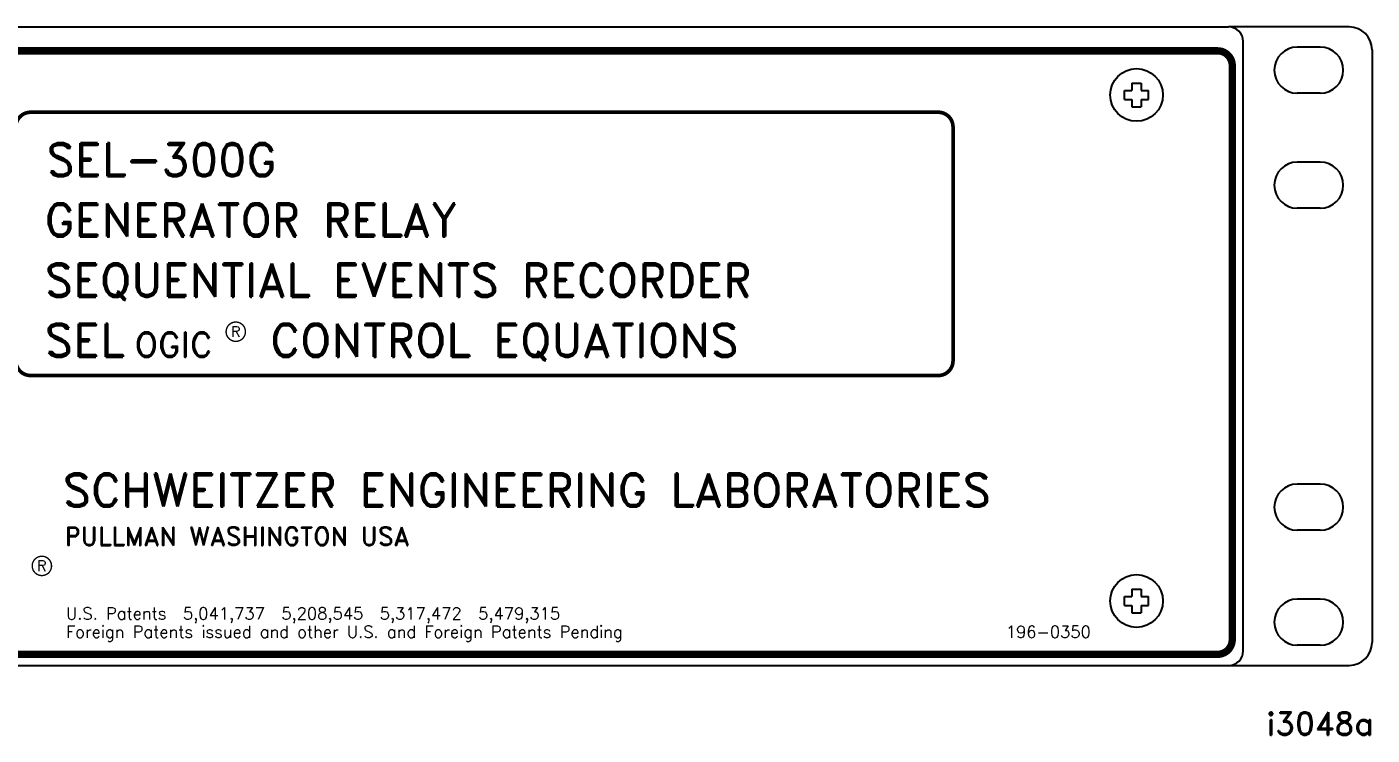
# Model space of a CAD drawing. Extents: x 2.2 to 21.2, y 6.6 to 10.5.
# Drawn here: x 13.94 to 21.25, y 6.64 to 10.49 of the extents above; entities that cross this region are included whole.
import ezdxf
from ezdxf.enums import TextEntityAlignment as Align

# ---------------------------------------------------------------- set-up
doc = ezdxf.new("R2010")
doc.units = 0
doc.header["$MEASUREMENT"] = 0
doc.layers.get('0').update_dxf_attribs({"linetype": 'CONTINUOUS'})
doc.layers.add('DWG', color=7, linetype='CONTINUOUS')
doc.styles.add('ROMAND', font='ROMAND', dxfattribs={"width": 0.875})
doc.styles.add('ROMANS', font='ROMANS')

msp = doc.modelspace()

# ---------------------------------------------------------------- linework, layer by layer
at = {"extrusion": (0, 1, 0)}
for p, q in [((3.03, 10.49), (20.47, 10.49)), ((21.25, 10.365), (21.25, 7.145)), ((20.471, 7.02), (21.125, 7.02))]:
    msp.add_line(p, q, dxfattribs=at)
for p, q in [((21.125, 10.49), (20.47, 10.49)), ((20.9685, 10.38), (20.8435, 10.38)), ((20.9685, 10.13), (20.8435, 10.13)), ((20.9685, 9.755), (20.8435, 9.755)), ((20.9685, 9.505), (20.8435, 9.505)), ((20.9685, 8.005), (20.8435, 8.005)), ((20.9685, 7.755), (20.8435, 7.755)), ((20.9685, 7.38), (20.8435, 7.38)), ((20.9685, 7.13), (20.8435, 7.13)), ((3.029, 7.02), (20.471, 7.02))]:
    msp.add_line(p, q)
at = {"linetype": 'CONTINUOUS'}
for p, q in [((20.55, 7.099), (20.55, 10.41)), ((19.945, 10.1851), (19.945, 10.145)), ((19.945, 10.1851), (19.995, 10.1851)), ((19.995, 10.1851), (19.995, 10.145)), ((19.9049, 10.095), (19.9049, 10.145)), ((19.9049, 10.145), (19.945, 10.145)), ((19.9049, 10.095), (19.945, 10.095)), ((19.945, 10.095), (19.945, 10.0549)), ((19.995, 10.145), (20.0351, 10.145)), ((19.995, 10.095), (20.0351, 10.095)), ((19.995, 10.095), (19.995, 10.0549)), ((20.0351, 10.095), (20.0351, 10.145)), ((19.945, 10.0549), (19.995, 10.0549)), ((19.9049, 7.345), (19.9049, 7.395)), ((19.9049, 7.395), (19.945, 7.395)), ((19.945, 7.4351), (19.945, 7.395)), ((19.945, 7.4351), (19.995, 7.4351)), ((19.995, 7.4351), (19.995, 7.395)), ((19.995, 7.395), (20.0351, 7.395)), ((20.0351, 7.345), (20.0351, 7.395)), ((19.9049, 7.345), (19.945, 7.345)), ((19.945, 7.345), (19.945, 7.3049)), ((19.995, 7.345), (20.0351, 7.345)), ((19.995, 7.345), (19.995, 7.3049)), ((19.945, 7.3049), (19.995, 7.3049))]:
    msp.add_line(p, q, dxfattribs=at)
for points, const_width in [([(3.09, 10.36), (20.41, 10.36, -0.414214), (20.49, 10.28), (20.49, 7.16, -0.414214), (20.41, 7.08), (3.09, 7.08, -0.414214), (3.01, 7.16), (3.01, 10.28, -0.414214)], 0.04), ([(13.9597, 10.0261), (18.8927, 10.0261, -0.414214), (18.9727, 9.9461), (18.9727, 8.6754, -0.414214), (18.8927, 8.5954), (13.9597, 8.5954, -0.414214), (13.8797, 8.6754), (13.8797, 9.9461, -0.414214)], 0.02), ([(15.0224, 8.8335, 1), (15.1274, 8.8335, 1)], 0.0075), ([(13.9686, 7.5607, 1), (14.0736, 7.5607, 1)], 0.0075)]:
    msp.add_lwpolyline(points, format="xyb", close=True, dxfattribs=dict(const_width=const_width))
for centre in [(19.97, 10.12), (19.97, 7.37)]:
    msp.add_circle(centre, 0.1432)
for centre, radius, start, end in [((20.47, 10.41), 0.08, 360, 90), ((21.125, 10.365), 0.125, 0, 90), ((20.8435, 10.255), 0.125, 90, 270), ((20.9685, 10.255), 0.125, 270, 90), ((20.8435, 9.63), 0.125, 90, 270), ((20.9685, 9.63), 0.125, 270, 90), ((20.8435, 7.88), 0.125, 90, 270), ((20.9685, 7.88), 0.125, 270, 90), ((20.8435, 7.255), 0.125, 90, 270), ((20.9685, 7.255), 0.125, 270, 90), ((20.471, 7.099), 0.079, 270, 360), ((21.125, 7.145), 0.125, 270, 0)]:
    msp.add_arc(centre, radius, start, end)

# ---------------------------------------------------------------- texts
for s, height, style, p in [('SEL-300G', 0.18, 'ROMAND', (14.0459, 9.6782)), ('GENERATOR RELAY', 0.18, 'ROMAND', (14.0365, 9.3508)), ('SEQUENTIAL EVENTS RECORDER', 0.18, 'ROMAND', (14.0365, 9.0239)), ('SEL', 0.18, 'ROMAND', (14.0364, 8.697)), ('CONTROL EQUATIONS', 0.18, 'ROMAND', (15.2624, 8.6968)), ('OGIC', 0.135, 'ROMAND', (14.5256, 8.6955)), ('SCHWEITZER ENGINEERING LABORATORIES', 0.18, 'ROMAND', (14.1342, 7.8827)), ('PULLMAN WASHINGTON USA', 0.1, 'ROMAND', (14.1456, 7.6717)), ('196-0350', 0.065, 'ROMANS', (19.2592, 7.17))]:
    msp.add_text(s, height=height, dxfattribs=dict(at, style=style)).set_placement(p)
at = {"style": 'ROMANS'}
for p in [(15.0749, 8.8335), (14.0211, 7.5607)]:
    msp.add_text('R', height=0.0575, dxfattribs=at).set_placement(p, align=Align.MIDDLE)
for s, p in [('U.S. Patents  5,041,737  5,208,545  5,317,472  5,479,315', (14.1522, 7.27)), ('Foreign Patents issued and other U.S. and Foreign Patents Pending', (14.1522, 7.17))]:
    msp.add_text(s, height=0.065, dxfattribs=at).set_placement(p)
at = {"layer": 'DWG', "style": 'ROMAND'}
msp.add_text('i3048a', height=0.125, dxfattribs=at).set_placement((21.2601, 6.6412), align=Align.RIGHT)

doc.saveas('drawing.dxf')
